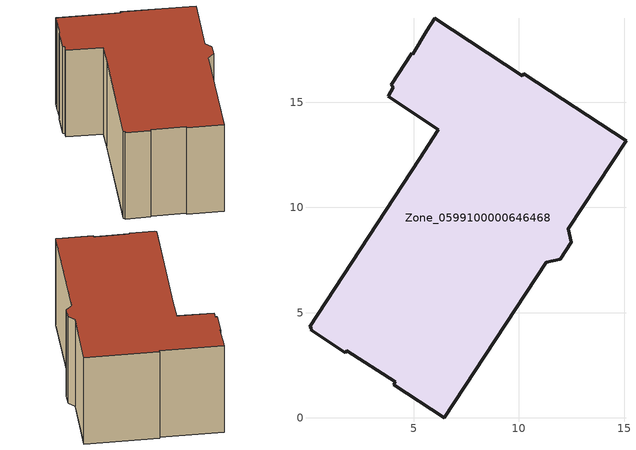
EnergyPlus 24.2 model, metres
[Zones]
Zone_0599100000646468
 floor ground (C_G): 4.04,15.72 3.93,15.84 4.91,17.32 4.96,17.28 5.61,18.39 6.01,19 10.17,16.26 10.23,16.36 15.09,13.16 12.35,9 12.49,8.34 11.96,7.53 11.3,7.4 6.45,0 4.05,1.59 4.13,1.72 1.81,3.2 1.75,3.1 0.11,4.19 0.16,4.27 0.05,4.34 5.28,12.28 6.17,13.69 3.79,15.3 z0
 wall outside (C_F): 12.49,8.34 12.35,9 15.09,13.16 10.23,16.36 10.17,16.26 6.01,19 5.61,18.39 4.96,17.28 4.91,17.32 3.93,15.84 4.04,15.72 3.79,15.3 6.17,13.69 5.28,12.28 0.05,4.34 0.16,4.27 0.11,4.19 1.75,3.1 1.81,3.2 4.13,1.72 4.05,1.59 6.45,0 11.3,7.4 11.96,7.53 12.49,8.34 z0:8.08
 roof outside (C_R): 1.81,3.2 4.13,1.72 4.05,1.59 6.45,0 11.3,7.4 11.96,7.53 12.49,8.34 12.35,9 15.09,13.16 10.23,16.36 10.17,16.26 6.01,19 5.61,18.39 4.96,17.28 4.91,17.32 3.93,15.84 4.04,15.72 3.79,15.3 6.17,13.69 5.28,12.28 0.05,4.34 0.16,4.27 0.11,4.19 1.75,3.1 z8.08
[BUILDING]
Pand.0599100000646468: North Axis=0; Terrain=City; Loads Convergence Tolerance Value=0.04; Temperature Convergence Tolerance Value=0.4; Solar Distribution=FullExterior; Maximum Number of Warmup Days=25; Minimum Number of Warmup Days=1
[Site:Location]
Rotterdam.The.Hague.AP_ZH_NLD Design_Conditions: Latitude=51.96; Longitude=4.45; Time Zone=1; Elevation=-4.5
[SITE:GROUNDTEMPERATURE:BUILDINGSURFACE]
18, 18, 18, 18, 18, 18, 18, 18, 18, 18, 18, 18
[MATERIAL] Thermal Absorptance=0.9; Solar Absorptance=0.7; Visible Absorptance=0.7
Name | Roughness | Thickness | Conductivity | Density | Specific Heat
G.D.1965 | MediumSmooth | 0.15 | 1 | 540 | 1210
F.D.1965 | Rough | 0.3 | 0.857143 | 1920 | 840
R.D.1965 | MediumRough | 0.2 | 0.08 | 1500 | 1000
[CONSTRUCTION]
C_G: G.D.1965
C_F: F.D.1965
C_R: R.D.1965
[ZONE]
Zone_0599100000646468: Type=1; Multiplier=1; Ceiling Height=Autocalculate; Volume=Autocalculate; Floor Area=autocalculate; Part of Total Floor Area=Yes
[ZONEINFILTRATION:DESIGNFLOWRATE]
Infil_Zone_0599100000646468: Zone or ZoneList or Space or SpaceList=Zone_0599100000646468; Schedule=AlwaysOn; Design Flow Rate Calculation Method=Flow/Area; Flow Rate per Floor Area=0.0042; Constant Term Coefficient=1; Temperature Term Coefficient=0; Velocity Term Coefficient=0; Velocity Squared Term Coefficient=0
[HVACTEMPLATE:ZONE:IDEALLOADSAIRSYSTEM]
Zone_0599100000646468: Maximum Heating Supply Air Temperature=50; Minimum Cooling Supply Air Temperature=13; Maximum Heating Supply Air Humidity Ratio=0.0156; Minimum Cooling Supply Air Humidity Ratio=0.0077; Heating Limit=NoLimit; Cooling Limit=NoLimit; Dehumidification Control Type=ConstantSensibleHeatRatio; Cooling Sensible Heat Ratio=0.7; Dehumidification Setpoint=60; Humidification Control Type=None; Humidification Setpoint=30; Outdoor Air Method=None; Outdoor Air Flow Rate per Person=0.00944; Outdoor Air Flow Rate per Zone Floor Area=0; Outdoor Air Flow Rate per Zone=0; Demand Controlled Ventilation Type=None; Outdoor Air Economizer Type=NoEconomizer; Heat Recovery Type=None; Sensible Heat Recovery Effectiveness=0.7; Latent Heat Recovery Effectiveness=0.65
[ZONECONTROL:THERMOSTAT]
ThermostatControl_Zone_0599100000646468: Zone or ZoneList=Zone_0599100000646468; Control Type Schedule=DualSetpointControlType; Control 1=Thermostat_Zone_0599100000646468; Temperature Difference Between Cutout And Setpoint=0
[THERMOSTATSETPOINT:DUALSETPOINT]
Thermostat_Zone_0599100000646468: Heating Setpoint Temperature Schedule=HeatingSetpoint_Zone_0599100000646468; Cooling Setpoint Temperature Schedule=CoolingSetpoint_Zone_0599100000646468
[SCHEDULE:COMPACT]
HeatingSetpoint_Zone_0599100000646468: Through: 12/31, For: AllDays, Until: 24:00, 21
CoolingSetpoint_Zone_0599100000646468: Through: 12/31, For: AllDays, Until: 24:00, 24
DualSetpointControlType: Through: 12/31, For: AllDays, Until: 24:00, 4
AlwaysOn: Through: 12/31, For: AllDays, Until: 24:00, 1
